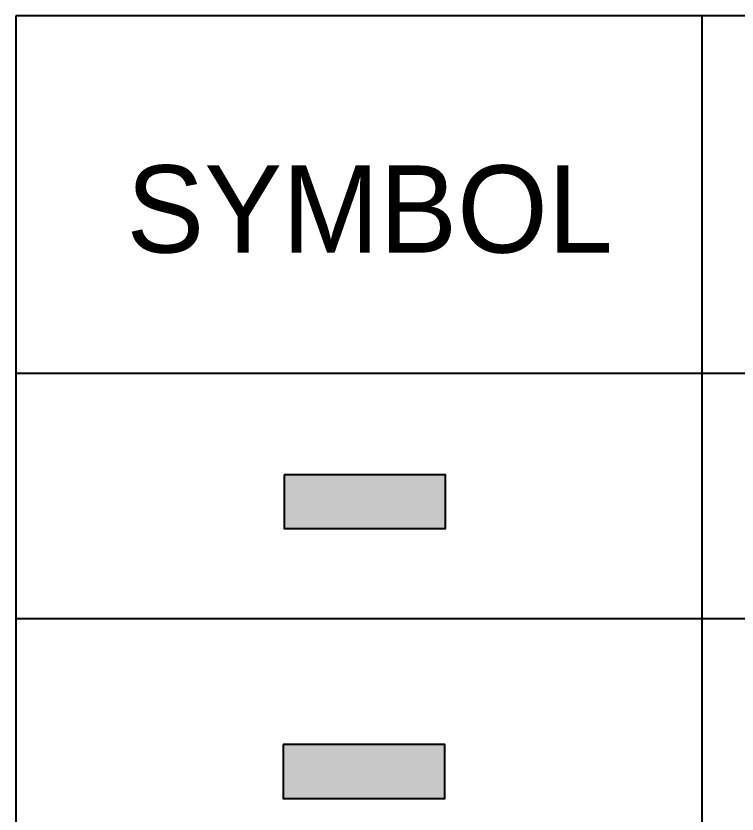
# Model space of a CAD drawing. Header units: inches. Extents: x 9636 to 21597, y -10243 to 557.
# Drawn here: x 12622.6 to 12674.1, y -5594.8 to -5537.9 of the extents above; entities that cross this region are included whole.
import ezdxf

# ---------------------------------------------------------------- set-up
doc = ezdxf.new("R2010")
doc.units = ezdxf.units.IN
doc.header["$MEASUREMENT"] = 0
doc.layers.add('IEL-HATCH-002', color=7, linetype='Continuous')
doc.styles.add('HEMI', font='stylu.ttf')

# ---------------------------------------------------------------- blocks, each defined once
blk = doc.blocks.new('5ryh')
at = {"layer": 'IEL-HATCH-002', "true_color": 0x139b48, "transparency": 33554687}
h = blk.add_hatch(color=114, dxfattribs=at)
h.dxf.hatch_style = 1
h.paths.add_polyline_path([(6507.8, -1186.938), (6501.8, -1186.938), (6501.8, -1188.938), (6507.8, -1188.938)])
blk.add_lwpolyline([(6507.8, -1188.938), (6507.8, -1186.938), (6501.8, -1186.938), (6501.8, -1188.938)], close=True)
blk = doc.blocks.new('WGGG')
at = {"layer": 'IEL-HATCH-002', "transparency": 33554687}
h = blk.add_hatch(color=5, dxfattribs=at)
h.dxf.hatch_style = 1
h.paths.add_polyline_path([(4623.508, 516.185), (4635.024, 516.185), (4635.024, 520.024), (4623.508, 520.024)])
blk.add_lwpolyline([(4623.508, 520.024), (4623.508, 516.185), (4635.024, 516.185), (4635.024, 520.024)], close=True)

msp = doc.modelspace()

# ---------------------------------------------------------------- linework, layer by layer
for p, q in [((12768.32, -5537.886), (12622.63, -5537.886)), ((12622.63, -5537.886), (12622.63, -5756)), ((12671.548, -5537.886), (12671.548, -5756)), ((12768.32, -5563.385), (12622.63, -5563.385)), ((12768.32, -5563.385), (12622.63, -5563.385)), ((12768.32, -5580.895), (12622.63, -5580.895))]:
    msp.add_line(p, q)

# ---------------------------------------------------------------- block references
at = {"xscale": 1.919315741706669, "yscale": 1.919315741706669, "zscale": 1.919315741706669, "rotation": 180}
msp.add_blockref('5ryh', (25132.274, -7852.563), dxfattribs=at)
msp.add_blockref('WGGG', (8018.186, -6109.894))

# ---------------------------------------------------------------- texts
at = {"lineweight": 15, "insert": (12630.507, -5548.542), "char_height": 6.2236, "width": 105.52328, "attachment_point": 1, "rotation": 359.9906, "style": 'HEMI'}
msp.add_mtext('SYMBOL', dxfattribs=at)

doc.saveas('drawing.dxf')
